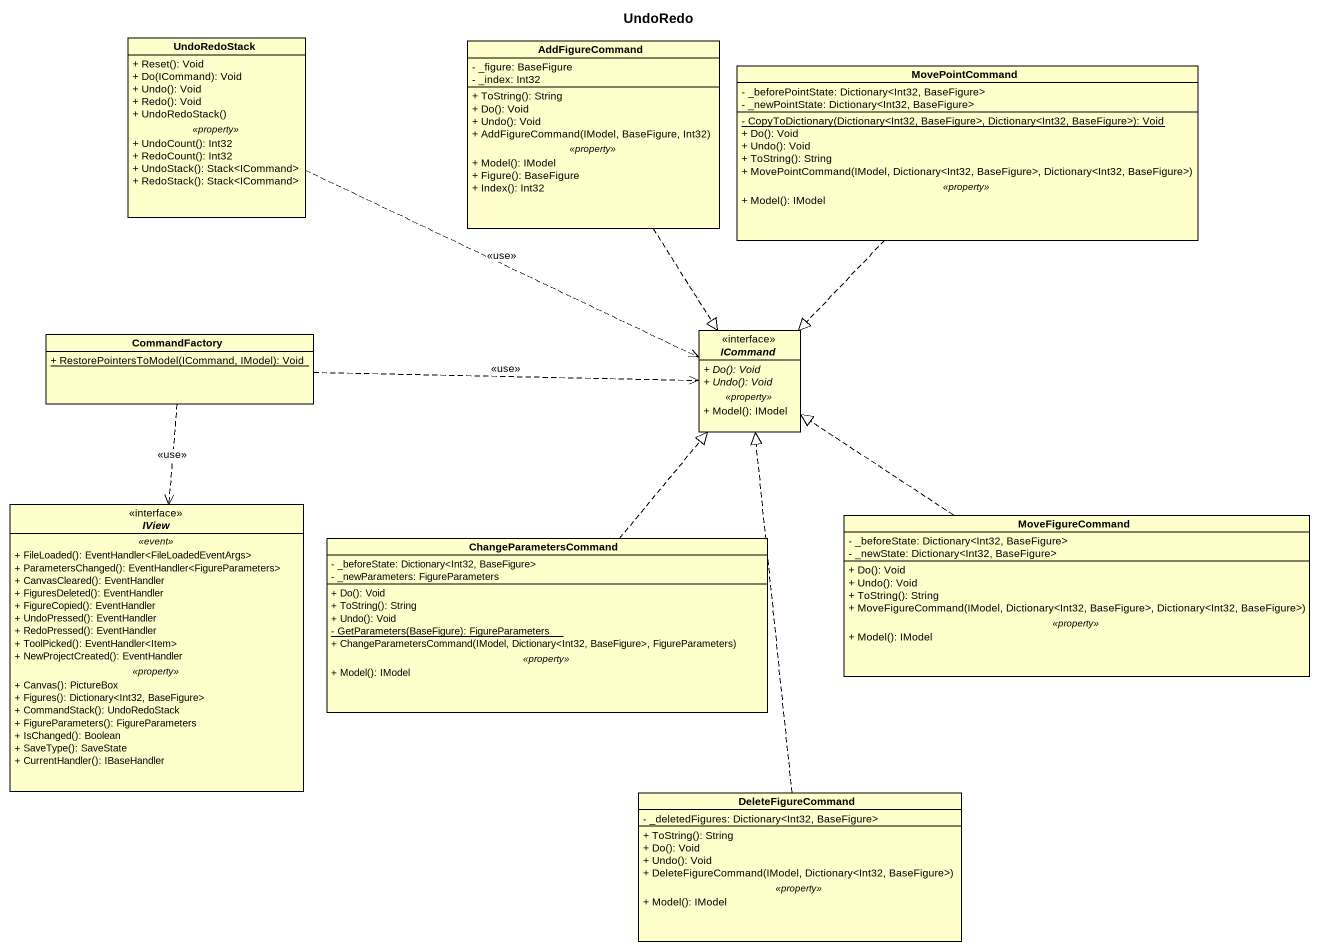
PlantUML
@startuml
title UndoRedo
hide circle
hide empty members
skinparam classAttributeIconSize 0
class UndoRedoStack {
  + Reset(): Void
  + Do(ICommand): Void
  + Undo(): Void
  + Redo(): Void
  + UndoRedoStack()
  .. <<property>> ..
  + UndoCount(): Int32
  + RedoCount(): Int32
  + UndoStack(): Stack<ICommand>
  + RedoStack(): Stack<ICommand>
}
class AddFigureCommand {
  - _figure: BaseFigure
  - _index: Int32
  --
  + ToString(): String
  + Do(): Void
  + Undo(): Void
  + AddFigureCommand(IModel, BaseFigure, Int32)
  .. <<property>> ..
  + Model(): IModel
  + Figure(): BaseFigure
  + Index(): Int32
}
class MovePointCommand {
  - _beforePointState: Dictionary<Int32, BaseFigure>
  - _newPointState: Dictionary<Int32, BaseFigure>
  --
  {static} - CopyToDictionary(Dictionary<Int32, BaseFigure>, Dictionary<Int32, BaseFigure>): Void
  + Do(): Void
  + Undo(): Void
  + ToString(): String
  + MovePointCommand(IModel, Dictionary<Int32, BaseFigure>, Dictionary<Int32, BaseFigure>)
  .. <<property>> ..
  + Model(): IModel
}
class CommandFactory {
  {static} + RestorePointersToModel(ICommand, IModel): Void
}
interface ICommand {
  {abstract} + Do(): Void
  {abstract} + Undo(): Void
  .. <<property>> ..
  + Model(): IModel
}
interface IView {
  .. <<event>> ..
  + FileLoaded(): EventHandler<FileLoadedEventArgs>
  + ParametersChanged(): EventHandler<FigureParameters>
  + CanvasCleared(): EventHandler
  + FiguresDeleted(): EventHandler
  + FigureCopied(): EventHandler
  + UndoPressed(): EventHandler
  + RedoPressed(): EventHandler
  + ToolPicked(): EventHandler<Item>
  + NewProjectCreated(): EventHandler
  .. <<property>> ..
  + Canvas(): PictureBox
  + Figures(): Dictionary<Int32, BaseFigure>
  + CommandStack(): UndoRedoStack
  + FigureParameters(): FigureParameters
  + IsChanged(): Boolean
  + SaveType(): SaveState
  + CurrentHandler(): IBaseHandler
}
class MoveFigureCommand {
  - _beforeState: Dictionary<Int32, BaseFigure>
  - _newState: Dictionary<Int32, BaseFigure>
  --
  + Do(): Void
  + Undo(): Void
  + ToString(): String
  + MoveFigureCommand(IModel, Dictionary<Int32, BaseFigure>, Dictionary<Int32, BaseFigure>)
  .. <<property>> ..
  + Model(): IModel
}
class ChangeParametersCommand {
  - _beforeState: Dictionary<Int32, BaseFigure>
  - _newParameters: FigureParameters
  --
  + Do(): Void
  + ToString(): String
  + Undo(): Void
  {static} - GetParameters(BaseFigure): FigureParameters
  + ChangeParametersCommand(IModel, Dictionary<Int32, BaseFigure>, FigureParameters)
  .. <<property>> ..
  + Model(): IModel
}
class DeleteFigureCommand {
  - _deletedFigures: Dictionary<Int32, BaseFigure>
  --
  + ToString(): String
  + Do(): Void
  + Undo(): Void
  + DeleteFigureCommand(IModel, Dictionary<Int32, BaseFigure>)
  .. <<property>> ..
  + Model(): IModel
}
UndoRedoStack .right.> ICommand : <<use>>
AddFigureCommand ..|> ICommand
MovePointCommand ..|> ICommand
CommandFactory .right.> ICommand : <<use>>
CommandFactory ..> IView : <<use>>
MoveFigureCommand .up.|> ICommand
ChangeParametersCommand .up.|> ICommand
DeleteFigureCommand .up.|> ICommand
@enduml
